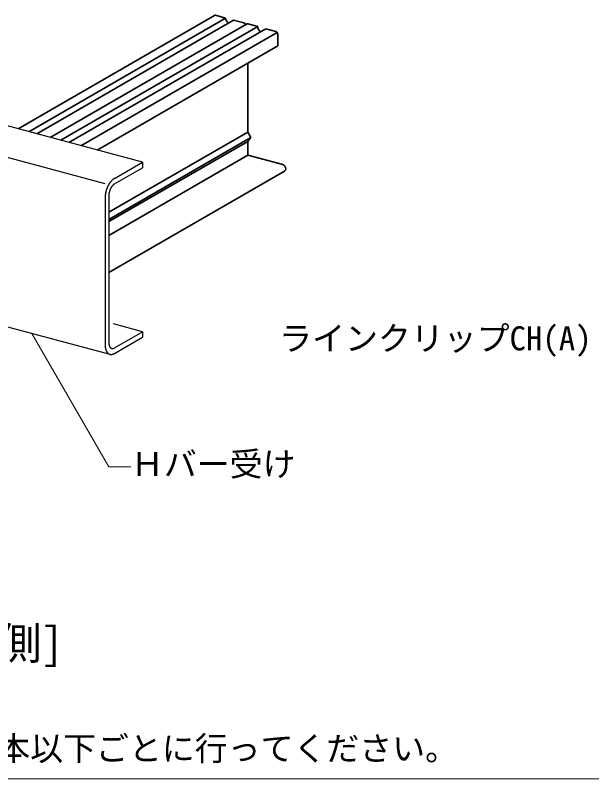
# Model space of a CAD drawing. Units: millimetres on the paper. Extents: x -195 to 195, y -140 to 138.
# Drawn here: x 37.57 to 63.86, y 11.5 to 46.3 of the extents above; entities that cross this region are included whole.
import ezdxf
from ezdxf.enums import TextEntityAlignment as Align

# ---------------------------------------------------------------- set-up
doc = ezdxf.new("R2010")
doc.units = ezdxf.units.MM
for name, color, linetype, lineweight in [('0-3_Hバー受け', 2, 'Continuous', 25), ('0-6_文字', 7, 'Continuous', 18), ('0-7_HバーまたはTバー', 6, 'Continuous', 35), ('A-6_文字', 7, 'Continuous', 18), ('F-3_図面枠', 3, 'Continuous', 18)]:
    doc.layers.add(name, color=color, linetype=linetype, lineweight=lineweight)
doc.styles.add('ＭＳ ゴシック', font='')
doc.styles.get('ＭＳ ゴシック').set_extended_font_data('MS Gothic')

msp = doc.modelspace()

# ---------------------------------------------------------------- linework, layer by layer
at = {"layer": '0-3_Hバー受け'}
for p, q in [((43.373, 39.603), (32.635, 42.48)), ((41.671, 38.62), (30.574, 41.594)), ((42.096, 38.866), (43.373, 39.603)), ((42.096, 38.614), (43.373, 39.351)), ((43.373, 39.603), (43.373, 39.351)), ((41.671, 37.99), (41.671, 31.27)), ((41.841, 38.088), (41.841, 31.368)), ((30.499, 33.898), (41.885, 30.847)), ((43.373, 31.875), (42.057, 32.228)), ((42.096, 31.138), (43.373, 31.875)), ((43.373, 31.875), (43.373, 31.623)), ((42.096, 30.886), (43.373, 31.623))]:
    msp.add_line(p, q, dxfattribs=at)
for centre, radius, start, end in [((42.754, 38.052), 1.061, 146.6724, 148.2224), ((42.718, 38.076), 1.017, 145.0793, 146.673), ((42.68, 38.102), 0.972, 143.4369, 145.0799), ((42.643, 38.13), 0.925, 141.7392, 143.4375), ((42.605, 38.16), 0.876, 139.9797, 141.7398), ((42.567, 38.192), 0.827, 138.1513, 139.9803), ((42.53, 38.225), 0.778, 136.2465, 138.152), ((42.495, 38.259), 0.729, 134.2572, 136.2473), ((42.461, 38.293), 0.681, 132.1746, 134.258), ((42.429, 38.328), 0.633, 129.9895, 132.1755), ((42.4, 38.364), 0.587, 127.6919, 129.9904), ((42.373, 38.399), 0.543, 125.2714, 127.6928), ((42.349, 38.433), 0.501, 122.7174, 125.2725), ((42.327, 38.466), 0.462, 120.0189, 122.7184), ((42.944, 37.951), 1.276, 163.7054, 165.0753), ((42.952, 37.948), 1.285, 162.342, 163.7058), ((42.956, 37.947), 1.288, 160.981, 162.3423), ((42.954, 37.948), 1.287, 159.6188, 160.9813), ((42.948, 37.95), 1.28, 158.2517, 159.6191), ((42.936, 37.955), 1.268, 156.8761, 158.2521), ((42.921, 37.961), 1.251, 155.4881, 156.8765), ((42.901, 37.97), 1.23, 154.0839, 155.4885), ((42.878, 37.982), 1.203, 152.6595, 154.0843), ((42.851, 37.996), 1.173, 151.2107, 152.6599), ((42.821, 38.012), 1.139, 149.733, 151.2111), ((42.788, 38.031), 1.101, 148.2219, 149.7335), ((42.61, 38.063), 0.771, 162.342, 163.7058), ((42.612, 38.063), 0.773, 160.981, 162.3423), ((42.611, 38.063), 0.772, 159.6188, 160.9813), ((42.607, 38.064), 0.768, 158.2517, 159.6191), ((42.6, 38.067), 0.761, 156.8761, 158.2521), ((42.591, 38.071), 0.751, 155.4881, 156.8765), ((42.579, 38.076), 0.738, 154.0839, 155.4885), ((42.565, 38.083), 0.722, 152.6595, 154.0843), ((42.549, 38.092), 0.704, 151.2107, 152.6599), ((42.531, 38.102), 0.683, 149.733, 151.2111), ((42.512, 38.113), 0.661, 148.2219, 149.7335), ((42.491, 38.126), 0.636, 146.6724, 148.2224), ((42.469, 38.14), 0.61, 145.0793, 146.673), ((42.447, 38.156), 0.583, 143.4369, 145.0799), ((42.424, 38.173), 0.555, 141.7392, 143.4375), ((42.401, 38.191), 0.526, 139.9797, 141.7398), ((42.379, 38.209), 0.496, 138.1513, 139.9803), ((42.357, 38.229), 0.467, 136.2465, 138.152), ((42.336, 38.25), 0.437, 134.2572, 136.2473), ((42.315, 38.27), 0.408, 132.1746, 134.258), ((42.296, 38.291), 0.38, 129.9895, 132.1755), ((42.278, 38.313), 0.352, 127.6919, 129.9904), ((42.262, 38.333), 0.326, 125.2714, 127.6928), ((42.248, 38.354), 0.301, 122.7174, 125.2725), ((42.235, 38.374), 0.277, 120.0189, 122.7184), ((42.673, 37.989), 1.002, 176.7232, 178.3328), ((42.627, 37.99), 0.956, 178.3322, 179.9931), ((42.717, 37.986), 1.046, 175.1597, 176.7237), ((42.758, 37.983), 1.088, 173.6363, 175.1602), ((42.797, 37.978), 1.127, 172.148, 173.6367), ((42.832, 37.974), 1.162, 170.6899, 172.1484), ((42.863, 37.968), 1.194, 169.2578, 170.6903), ((42.89, 37.963), 1.221, 167.8473, 169.2582), ((42.913, 37.958), 1.244, 166.4543, 167.8477), ((42.931, 37.954), 1.263, 165.075, 166.4547), ((42.442, 38.088), 0.601, 176.7232, 178.3328), ((42.415, 38.088), 0.574, 178.3322, 179.9931), ((42.469, 38.086), 0.628, 175.1597, 176.7237), ((42.494, 38.084), 0.653, 173.6363, 175.1602), ((42.517, 38.081), 0.676, 172.148, 173.6367), ((42.538, 38.078), 0.697, 170.6899, 172.1484), ((42.556, 38.075), 0.716, 169.2578, 170.6903), ((42.573, 38.072), 0.733, 167.8473, 169.2582), ((42.586, 38.069), 0.747, 166.4543, 167.8477), ((42.597, 38.067), 0.758, 165.075, 166.4547), ((42.605, 38.065), 0.766, 163.7054, 165.0753), ((42.386, 31.368), 0.545, 179.9925, 181.7109), ((42.357, 31.367), 0.516, 181.7102, 183.4928), ((42.328, 31.366), 0.486, 183.4921, 185.346), ((42.298, 31.363), 0.457, 185.3452, 187.2783), ((42.579, 31.27), 0.909, 179.9925, 181.7109), ((42.531, 31.269), 0.86, 181.7102, 183.4928), ((42.482, 31.266), 0.811, 183.4921, 185.346), ((42.433, 31.261), 0.761, 185.3452, 187.2783), ((42.384, 31.255), 0.713, 187.2775, 189.298), ((42.337, 31.247), 0.664, 189.2971, 191.414), ((42.291, 31.238), 0.618, 191.4131, 193.6358), ((42.247, 31.227), 0.572, 193.6348, 195.9735), ((42.205, 31.215), 0.529, 195.9726, 198.4377), ((42.166, 31.202), 0.487, 198.4367, 201.0391), ((42.129, 31.188), 0.449, 201.0381, 203.7887), ((42.096, 31.173), 0.412, 203.7877, 206.697), ((42.066, 31.158), 0.379, 206.6961, 209.7741), ((42.269, 31.359), 0.428, 187.2775, 189.298), ((42.241, 31.355), 0.399, 189.2971, 191.414), ((42.213, 31.349), 0.371, 191.4131, 193.6358), ((42.186, 31.343), 0.343, 193.6348, 195.9735), ((42.161, 31.335), 0.317, 195.9726, 198.4377), ((42.138, 31.328), 0.292, 198.4367, 201.0391), ((42.116, 31.319), 0.269, 201.0381, 203.7887), ((42.096, 31.31), 0.247, 203.7877, 206.697), ((42.078, 31.301), 0.227, 206.6961, 209.7741), ((42.062, 31.292), 0.209, 209.7734, 213.0285), ((42.049, 31.283), 0.193, 213.028, 216.4665), ((42.037, 31.275), 0.178, 216.4664, 220.0917), ((42.027, 31.266), 0.165, 220.092, 223.9032), ((42.019, 31.259), 0.154, 223.904, 227.8952), ((42.013, 31.252), 0.145, 227.8966, 232.0556), ((42.008, 31.246), 0.137, 232.0577, 236.3657), ((42.005, 31.241), 0.132, 236.3684, 240.7997), ((42.003, 31.238), 0.128, 240.803, 245.3256), ((42.002, 31.236), 0.125, 245.3292, 249.9059), ((42.002, 31.235), 0.125, 249.9098, 254.5001), ((42.002, 31.236), 0.126, 254.504, 259.0668), ((42.003, 31.239), 0.129, 259.0704, 263.5662), ((42.003, 31.244), 0.133, 263.5693, 267.9624), ((42.004, 31.25), 0.14, 267.9649, 272.2253), ((42.003, 31.258), 0.148, 272.2272, 276.3314), ((42.002, 31.268), 0.158, 276.3327, 280.2643), ((42, 31.279), 0.169, 280.2649, 284.014), ((41.997, 31.292), 0.183, 284.0141, 287.5765), ((41.992, 31.307), 0.198, 287.5762, 290.9525), ((41.986, 31.323), 0.215, 290.952, 294.1466), ((41.978, 31.34), 0.234, 294.1458, 297.166), ((41.969, 31.358), 0.255, 297.1651, 300.0199), ((42.04, 31.143), 0.348, 209.7734, 213.0285), ((42.017, 31.128), 0.321, 213.028, 216.4665), ((41.997, 31.114), 0.296, 216.4664, 220.0917), ((41.981, 31.1), 0.275, 220.092, 223.9032), ((41.968, 31.087), 0.257, 223.904, 227.8952), ((41.957, 31.076), 0.241, 227.8966, 232.0556), ((41.95, 31.066), 0.229, 232.0577, 236.3657), ((41.944, 31.058), 0.219, 236.3684, 240.7997), ((41.941, 31.052), 0.213, 240.803, 245.3256), ((41.939, 31.049), 0.209, 245.3292, 249.9059), ((41.939, 31.048), 0.208, 249.9098, 254.5001), ((41.94, 31.05), 0.21, 254.504, 259.0668), ((41.941, 31.054), 0.215, 259.0704, 263.5662), ((41.941, 31.062), 0.222, 263.5693, 267.9624), ((41.942, 31.072), 0.233, 267.9649, 272.2253), ((41.941, 31.086), 0.246, 272.2272, 276.3314), ((41.939, 31.102), 0.263, 276.3327, 280.2643), ((41.936, 31.121), 0.282, 280.2649, 284.014), ((41.93, 31.143), 0.304, 284.0141, 287.5765), ((41.923, 31.167), 0.33, 287.5762, 290.9525), ((41.913, 31.194), 0.358, 290.952, 294.1466), ((41.9, 31.223), 0.39, 294.1458, 297.166), ((41.884, 31.253), 0.424, 297.1651, 300.0199)]:
    msp.add_arc(centre, radius, start, end, dxfattribs=at)
at = {"layer": '0-6_文字'}
msp.add_lwpolyline([(38.333, 31.799), (41.846, 25.715), (42.846, 25.715)], dxfattribs=at)
at = {"layer": '0-7_HバーまたはTバー'}
for p, q in [((46.653, 46.291), (37.701, 41.123)), ((46.709, 46.298), (47.165, 46.175)), ((38.188, 40.992), (47.165, 46.175)), ((47.53, 46.077), (38.553, 40.894)), ((47.53, 46.077), (47.987, 45.955)), ((48.115, 45.898), (39.164, 40.731)), ((39.648, 40.601), (48.626, 45.784)), ((48.991, 45.686), (40.014, 40.503)), ((48.169, 45.906), (48.626, 45.784)), ((48.991, 45.686), (49.447, 45.564)), ((40.569, 40.354), (49.513, 45.518)), ((49.538, 45.434), (49.538, 44.909)), ((49.538, 44.909), (41.307, 40.157)), ((48.169, 44.119), (48.169, 40.971)), ((48.169, 40.971), (41.841, 37.318)), ((41.841, 36.984), (48.315, 40.722)), ((48.169, 40.971), (48.315, 40.722)), ((48.169, 40.551), (48.315, 40.722)), ((41.841, 36.898), (48.169, 40.551)), ((48.169, 40.551), (48.169, 39.921)), ((48.169, 39.921), (41.841, 36.268)), ((48.169, 39.921), (49.767, 39.493)), ((49.842, 39.194), (41.841, 34.574))]:
    msp.add_line(p, q, dxfattribs=at)
for centre, radius, start, end in [((46.688, 46.228), 0.072, 73.6755, 120), ((47.45, 46.182), 0.285, 181.4013, 237.3658), ((47.943, 45.827), 0.135, 19.4796, 71.1288), ((48.152, 45.834), 0.0746, 76.7698, 120), ((48.91, 45.791), 0.285, 181.4013, 237.3658), ((49.411, 45.442), 0.127, 356.6893, 73.6854), ((49.68, 39.287), 0.224, 3.0851, 67.2895), ((49.781, 39.3), 0.123, 300, 359.3378)]:
    msp.add_arc(centre, radius, start, end, dxfattribs=at)
at = {"layer": 'F-3_図面枠'}
msp.add_line((1.5, 11.5), (190.5, 11.5), dxfattribs=at)

# ---------------------------------------------------------------- texts
at = {"layer": '0-6_文字', "style": 'ＭＳ ゴシック'}
for s, height, p in [('ラインクリップCH(A)', 1.1, (49.606, 30.694)), ('Ｈバー受け', 1.1, (42.846, 24.965)), ('[Hバー受け 背側]', 1.466, (23.786, 16.5))]:
    msp.add_text(s, height=height, dxfattribs=at).set_placement(p, align=Align.BOTTOM_LEFT)
at = {"layer": 'A-6_文字', "style": 'ＭＳ ゴシック'}
msp.add_text('※Ｈバー受けとのビス固定（1本/箇所）は、Hバー3本以下ごとに行ってください。', height=1.1, dxfattribs=at).set_placement((2.25, 12), align=Align.BOTTOM_LEFT)

doc.saveas('drawing.dxf')
